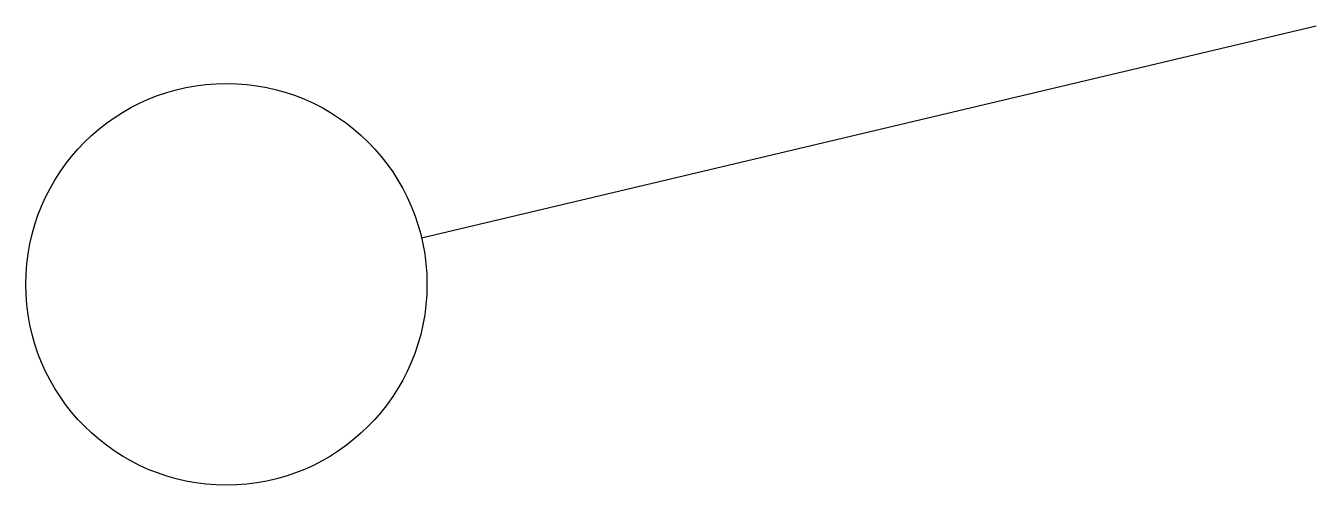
# Model space of a CAD drawing. Header units: metres. Extents: x -21633.9 to -21613.2, y -12335.4 to -12328.1.
import ezdxf

# ---------------------------------------------------------------- set-up
doc = ezdxf.new("R2010")
doc.units = ezdxf.units.M

msp = doc.modelspace()

# ---------------------------------------------------------------- linework, layer by layer
msp.add_line((-21627.57, -12331.48), (-21613.25, -12328.09))
msp.add_circle((-21630.69, -12332.22), 3.21)

doc.saveas('drawing.dxf')
